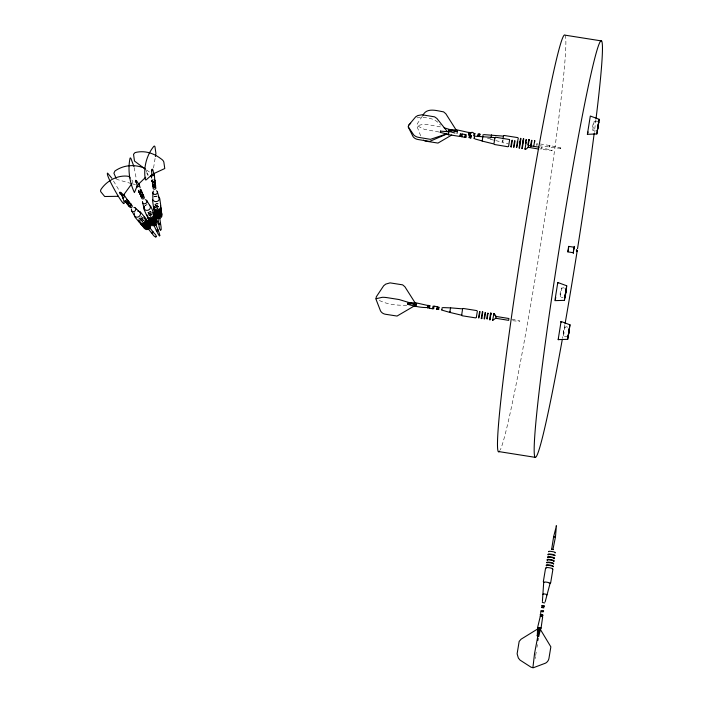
<?xml version="1.0" encoding="UTF-8"?>
<svg xmlns="http://www.w3.org/2000/svg" width="703" height="703" viewBox="0 0 703 703"><rect width="100%" height="100%" fill="white"/><g stroke="black" fill="none" stroke-linecap="round" stroke-linejoin="round"><path stroke-width="0.53" stroke-dasharray="3.52 2.64" d="M540.932 149.37L541.231 147.604L552.066 150.345L540.932 149.431L541.24 147.621M490.835 138.904L490.826 139.44L494.745 140.372M560.783 147.92L560.704 148.395L560.774 147.911L549.895 145.53L540.291 143.992M552.04 150.486L552.101 150.073M502.777 140.125L502.97 142.762L508.251 143.597M536.995 647.314L537.382 644.581M153.553 167.982L155.24 157.577M535.115 658.676L535.458 656.611M535.624 655.574L536.486 650.407M503.128 139.616L502.583 142.234L495.729 140.609M490.94 139.045L485.694 137.964M560.704 148.412L540.009 145.829M132.349 182.991L132.893 181.277L131.549 179.652M564.412 288.23C560.484 284.926 557.831 299.232 563.015 297.307M560.265 296.877L561.662 287.799M567.69 327.211C563.498 324.03 560.836 339.268 567.198 336.438M563.542 335.858L564.94 326.772M134.282 213.563L134.73 212.728M138.834 219.108L139.291 218.273M140.6 221.252L143.368 218.782M422.354 116.18L417.274 123.798L416.888 126.127L420.702 135.969M597.822 121.927C592.752 117.313 590.379 132.612 595.45 130.89M592.708 130.45L594.167 121.347M140.169 219.345L143.403 217.57M154.344 206.585L156.707 205.171L159.484 205.54M144.73 205.812L146.338 204.766M147.762 212.728L151.242 211.445M148.342 214.064L151.822 212.781M148.931 215.408L152.41 214.125M153.676 196.84L157.314 196.102M154.774 204.468L156.497 203.694L159.273 204.063M155.196 207.42L158.834 206.682M150.249 216.137L151.119 215.698M140.723 216.99L141.602 216.629M144.247 219.854L141.936 221.489A3.524 3.049 -39.4 0 1 144.124 219.837M416.914 117.84C425.166 117.032 435.289 117.647 440.473 125.169M157.129 208.123L158.096 208.035M406.782 305.225C397.037 305.524 386.571 304.531 377.942 299.706M512.698 320.726L519.754 321.403L519.833 320.92L511.916 319.153M438.918 131.997L424.401 129.37L417.037 125.732L423.18 124.352A6.854 1.178 9.4 0 1 428.417 124.73L442.09 127.19M131.206 183.545L116.566 179.318M132.252 183.808L135.398 184.608M146.505 169.977L149.959 172.384M113.499 181.005L119.448 190.882M145.881 170.372L146.707 172.261M134.124 167.551L136.312 178.957M140.31 219.424A3.524 3.049 -39.4 0 1 143.386 217.745M140.618 221.111A3.524 3.049 -39.4 0 1 143.245 218.765M139.001 219.143A3.524 3.049 -39.4 0 1 140.038 217.666M140.785 217.139A3.524 3.049 -39.4 0 1 141.628 216.796M139.739 220.039A3.524 3.049 -39.4 0 1 143.236 217.561M140.767 221.296A3.524 3.049 -39.4 0 1 143.394 218.949M134.545 213.484A3.243 2.812 -39.4 0 1 134.941 212.754M142.076 221.577A3.524 3.049 -39.4 0 1 144.273 220.021M144.967 205.83A3.243 2.759 -23.6 0 1 147.182 204.714M148.474 214.16A3.524 2.997 -23.6 0 1 151.778 212.947M148.966 215.276A3.524 2.997 -23.6 0 1 152.27 214.064M147.894 212.824A3.524 2.997 -23.6 0 1 151.198 211.612M147.85 214.643A3.524 2.997 -23.6 0 1 151.681 212.728M149.062 215.505A3.524 2.997 -23.6 0 1 152.366 214.283M150.249 216.041A3.524 2.997 -23.6 0 1 151.075 215.628M150.345 216.26A3.524 2.997 -23.6 0 1 151.171 215.856M153.948 196.884A3.243 2.742 -8.2 0 1 157.121 196.234M154.502 206.664A3.524 2.97 -8.2 0 1 159.379 205.68M155.284 207.288A3.524 2.97 -8.2 0 1 158.737 206.594M154.458 206.418A3.524 2.97 -8.2 0 1 159.344 205.434M154.897 204.582A3.524 2.97 -8.2 0 1 159.168 204.204M155.319 207.534A3.524 2.97 -8.2 0 1 158.773 206.84M156.259 208.308A3.524 2.97 -8.2 0 1 158.052 207.947M157.164 208.273A3.524 2.97 -8.2 0 1 158.087 208.193M565.001 35.15A211.023 9.042 -81 0 1 542.241 234.398A211.023 9.042 -81 0 1 500.316 449.885M595.933 119.492A211.023 9.042 -81 0 1 594.299 132.489M564.922 324.601A211.023 9.042 -81 0 1 562.523 338.178M549.641 146.962L549.904 145.547L549.641 146.962"/><path stroke-width="1.05" d="M152.832 192.429L152.832 198.808A3.243 2.742 -8.2 0 0 157.077 201.445A3.243 2.742 -8.2 0 0 158.509 196.981M155.75 224.617C162.455 239.213 159.959 239.644 154.001 225.259M557.874 283.291L557.795 282.483L554.895 300.638L564.421 300.357L566.284 288.564L564.843 297.597L565.423 294.97M564.421 300.357L566.662 285.761L557.795 282.483M566.741 285.84L565.66 294.302M408.004 304.337L408.074 303.555L407.977 304.381C413.97 306.183 422.099 307.94 427.705 307.475M408.267 302.562L416.659 302.975L428.004 305.541M428.479 305.418L428.048 308.028L428.171 307.554M432.74 308.274L432.626 308.758L429.419 308.248L429.849 305.506L429.805 306.095M433.057 306.139L432.626 308.758M436.862 308.925L436.748 309.408L437.169 306.666L433.962 306.156L433.927 306.745M437.635 306.868L437.204 309.478L437.319 308.995M442.213 307.589L441.783 310.199L441.897 309.724M449.217 129.668L457.609 130.002L468.954 132.559M468.989 135.038L469.428 132.445M473.558 135.758C475.175 133.491 472.214 130.907 470.755 133.122M477.697 136.426L478.11 134.009M478.137 136.487L478.585 133.886M477.337 311.192L476.309 317.607M483.163 134.616L482.768 136.637M479.622 311.552L478.497 317.844M480.079 311.622L478.954 317.914M485.114 312.422L484.086 318.837M485.571 312.492L484.543 318.916M493.814 313.793L492.68 320.366L495.896 318.125M493.787 313.468L496.133 316.675M503.594 136.145L484.068 134.633M518.287 138.21L517.522 141.646M521.028 138.64L520.273 142.076M526.064 139.44L525.449 141.962M526.521 139.51L525.765 142.946M531.556 140.31L530.431 146.602M532.013 140.38L530.888 146.672M561.143 322.308L561.073 321.464L558.164 339.611L567.69 339.347L570.01 324.83L561.073 321.464M573.376 252.737L567.883 251.867L568.375 247.957L568.727 246.384L574.219 247.254L574.202 247.895M568.753 246.419L568.56 248.203M573.305 253.458L573.446 251.56M542.4 601.496L543.709 582.277M159.326 235.76L159.792 235.54M416.633 303.38L416.167 306.288M460.342 133.728L459.894 136.461L448.417 134.624M448.989 131.399L448.382 135.029M457.012 133.456L457.583 130.407M459.894 136.452L459.964 135.899M460.799 133.922L460.351 136.54L460.421 135.978M461.73 136.769L462.17 134.036L465.377 134.563L464.929 137.296L461.73 136.769L461.836 135.89M462.179 134.045L462.108 134.598M464.92 137.287L464.991 136.733M450.57 308.389L450.605 307.879L443.118 307.606M465.904 136.883L465.843 137.445L466.291 134.712M470.878 138.166L471.326 135.556L471.221 136.048M479.059 136.523L479.49 133.904L479.455 134.493M479.516 136.593L479.947 133.983L479.912 134.563M482.873 136.663L482.161 141.083L493.91 143.957L494.965 137.603L475.439 136.224M491.52 135.415L491.555 134.906L491.046 137.349M487.82 313.345C487.838 310.998 486.3 320.489 486.933 318.863M488.277 313.415C488.295 311.069 486.757 320.559 487.39 318.934M491.063 313.362L490.94 314.522M510.8 146.742L511.863 140.319M512.39 140.213L511.248 147.103L511.318 146.347M513.542 147.199L514.605 140.776M513.998 147.27L515.062 140.855M519.034 148.105L520.097 141.681M519.491 148.184L520.624 141.575M520.528 139.062L520.58 138.298L519.816 142.006M521.775 148.561L523.085 140.978M522.232 148.632L523.296 142.217M539.096 147.243L528.428 145.459C529.113 147.279 524.675 150.785 525.036 148.614M528.77 140.363L528.788 139.554L527.812 145.003M529.227 140.442L529.245 139.625L528.269 145.073M536.811 145.099L537.083 143.702M573.349 252.482L573.534 250.918M151.54 232.227C154.713 239.53 159.941 237.552 152.393 231.595M496.116 316.508L495.843 318.274L508.664 320.348L508.937 318.512L496.133 316.464L493.814 313.512M429.348 306.025C429.542 304.03 428.645 309.373 429.085 307.694M438.505 307.475C438.654 305.462 437.767 311.394 438.294 308.837M438.962 307.545C439.111 305.533 438.224 311.464 438.751 308.916M474.877 133.772C475.052 131.804 474.191 137.094 474.604 135.442M490.483 314.452L490.58 312.967L489.578 319.707M533.682 146.619L534.737 140.495L534.64 141.98M574.263 247.904L574.395 246.375L573.446 251.235M537.892 640.407L538.146 638.315M538.41 636.233L538.665 634.141M538.92 632.059L539.175 629.967M440.596 131.013L440.342 132.384M516.345 147.173C516.178 149.335 517.751 139.906 517.259 141.663M516.802 147.252C516.626 149.405 518.199 140.055 517.716 141.742M440.447 131.848L440.368 132.419L448.523 134.361M461.335 136.127C461.115 137.955 462.038 132.217 461.555 134.765M469.112 137.419C468.901 139.229 469.806 133.544 469.332 136.048M469.569 137.489C469.358 139.308 470.263 133.623 469.789 136.127M470.799 136.031C471.036 134.22 470.184 140.029 470.527 137.331M474.138 138.245C473.927 140.064 474.841 134.378 474.367 136.883M569.079 331.667L569.518 327.501L568.112 336.579L568.885 332.853M449.129 130.424L449.006 131.092M522.557 142.437L523.322 138.728M522.812 142.771L522.953 141.865L522.751 142.568M523.014 142.507L523.779 138.799M573.586 250.294L574.052 247.614M538.56 636.189L541.011 627.946L539.412 627.533L538.103 636.136L538.445 634.15M155.416 156.541L155.917 153.421L155.02 147.155A6.854 1.617 -75.7 0 0 153.772 146.409C146.356 155.442 143.227 168.386 145.416 179.836L146.11 179.915L152.533 174.23M449.076 130.503L448.901 131.725M576.504 250.743L576.486 249.776L576.495 250.681M543.322 581.759L545.563 568.235M541.038 628.271L542.681 616.803L540.317 616.259L537.602 627.568L537.303 635.925M540.651 614.809L540.792 611.355L543.111 611.962M550.651 582.91L552.892 569.395M551.653 549.386L553.63 536.688L556.389 525.958L555.458 536.995L552.91 549.649M408.153 303.081L408.056 304.065M503.032 138.465L503.568 135.846M568.349 249.618L567.883 251.867M465.219 135.371L465.377 134.563M440.315 132.559L440.579 131.136L448.945 131.786M429.595 307.466L429.419 308.248M433.716 308.116L433.54 308.898L433.962 306.156M470.544 134.484L470.369 135.275L470.808 132.551M156.391 229.986L156.382 230.698L157.481 231.067L158.131 230.399L157.859 229.617M555.44 299.091L555.774 297.474M470.035 134.721L470.351 132.48M450.069 311.614L449.876 312.422L442.697 310.348M494.815 138.175L494.965 137.603M509.482 140.38L509.631 139.73L508.559 146.435M525.949 143.096L526.099 142.454L524.974 149.37M539.219 628.895L534.544 653.562L532.883 667.85M588.06 131.962L587.392 134.326L596.838 133.948L599.184 119.308L590.318 116.03L587.392 134.326M461.792 314.654L461.634 315.216L449.876 312.422L450.096 310.322L450.579 307.852L462.653 308.863M481.441 317.993L481.274 318.6L482.372 311.71M481.898 318.064L481.731 318.67L482.829 311.781M490.14 319.364L489.965 319.97L491.072 313.081M492.882 319.803L492.715 320.41M574.087 247.737L574.219 247.254M550.115 583.288L545.141 601.935M482.196 140.943L474.991 138.957M137.498 185.188L134.405 192.596C129.51 182.139 127.709 169.783 129.985 158.421A6.854 1.169 82.7 0 1 131.048 158.764L133.93 166.514M449.217 129.589L448.953 131.364L454.99 133.052M468.963 132.243L468.541 134.985M428.03 305.234L427.591 307.958M462.618 308.819L461.634 315.216M558.252 339.725L558.437 339.215M569.94 324.733L567.69 339.347M152.191 169.08L151.584 170.592L151.918 175.776M159.985 223.246L160.46 224.398L158.94 224.538L157.894 218.053M160.618 223.993C162.701 235.127 158.096 228.598 159.142 223.343M160.258 229.899L160.776 229.89M422.916 115.336C426.651 107.19 436.888 110.784 443.584 111.865L445.834 113.763L456.133 129.985M599.184 119.308L596.838 133.948M123.324 195.364L131.698 183.878M551.53 549.289L553.358 549.579M540.229 614.571L542.98 615.002L542.312 615.107M410.693 123.253L408.548 125.477L408.338 126.962L413.733 134.932A6.854 4.297 10.4 0 0 418.795 137.401L430.438 139.335L446.625 133.895M138.245 184.423L145.697 177.244M538.516 628.447L521.09 639.194L519.157 641.417L517.118 653.816L518.357 658.043L520.044 660.099L531.204 667.288L533.559 667.665L545.572 663.131A6.854 6.749 -4.9 0 0 548.964 658.324L550.853 646.848L540.519 629.686M451.765 135.011L437.987 143.078L426.334 141.259A6.854 6.74 -5.3 0 1 423.514 140.143M415.411 305.304L397.037 316.06L385.385 314.241A6.854 6.74 -5.3 0 1 380.516 310.911L375.938 299.1L376.325 296.78L383.662 285.769L385.745 284.109L390.051 282.878L402.634 284.847L404.884 286.745L415.183 302.958M120.064 193.088L120.872 192.648L124.326 195.425L127.419 199.854M153.482 173.755L164.766 168.535L163.878 162.296A6.854 3.287 21.9 0 0 161.057 158.843C153.553 153.069 144.387 150.117 135.02 152.613L133.526 154.291L134.493 161.04L143.913 168.166M446.642 134.106L429.656 141.435L418.013 139.51A6.854 5.334 8 0 1 413.092 136.672L408.294 127.094L408.628 125.266L415.71 116.812L417.758 115.573L422.02 114.774L434.603 116.847L436.879 118.447L447.336 131.602M135.749 181.198L136.654 181.084L139.317 184.986M546.609 595.046C548.621 594.51 542.11 593.244 543.006 594.395M544.605 602.946L542.303 602.471M543.858 607.454L541.697 607.058M543.788 607.902L541.618 607.506M542.365 616.469L540.203 616.074M118.447 196.304L104.694 196.506L100.951 191.972A6.854 3.33 -25.3 0 1 101.487 188.694C107.436 180.302 118.579 174.555 128.842 176.391L130.196 178.017M543.806 606.091C546.108 605.854 540.027 604.94 542.435 605.872M543.727 606.54C546.038 606.311 539.948 605.397 542.356 606.329M542.98 611.048L543.647 610.951L540.959 610.582M542.233 615.556L542.901 615.45L540.212 615.09M556.521 526.055L556.073 525.967M555.115 537.03L553.63 536.688L554.298 536.925M539.412 627.533L537.602 627.568L538.164 627.884M457.284 131.479L449.059 130.336L451.15 131.03M416.334 304.452L408.109 303.309L410.201 304.004M601.61 40.941L565.001 35.15A211.023 9.042 -81 0 0 521.986 246.823A211.023 9.042 -81 0 0 499.648 451.062M504.095 135.459L517.83 137.63M576.548 250.488L577.462 250.637M576.601 251.085L577.515 251.235M576.39 251.331L577.471 251.481M463.145 308.441L476.88 310.612M462.02 315.744L475.755 317.914M498.383 451.519L534.992 457.31M495.474 137.208L509.2 139.475M494.288 144.484L508.014 146.76M528.129 147.279L538.797 149.071M445.386 133.851L447.407 134.37M151.892 169.836L152.762 170.056L154.273 174.713M444.12 127.797L456.273 131.487M415.324 304.461L399.119 299.548L387.467 297.703A6.854 1.178 9.4 0 0 382.23 297.325L376.087 298.705M135.31 208L139.827 212.034M122.014 194.845L119.721 192.358L123.403 197.771M140.319 211.902L144.721 217.271M111.874 178.307L108.139 173.755A6.854 0.729 61.3 0 0 107.401 173.72C106.522 177.543 132.269 222.482 121.61 194.476M134.783 216.849L139.194 222.21M149.634 227.64L152.999 231.744M148.263 228.888L151.672 233.08L152.516 233.291L153.245 232.113M156.154 236.647L155.714 236.911M146.663 200.478L149.976 205.777M131.558 210.654L134.572 215.751M150.837 206.48L153.764 213.167M143.887 209.037L146.813 215.733M147.112 173.202L147.938 175.091M116.188 178.448L113.904 173.202L114.923 171.022C122.92 165.398 132.586 164.274 141.839 167.182A6.854 3.392 -1.6 0 1 145.345 169.186M137.551 186.831L135.732 180.399M160.574 223.809L159.73 217.904M157.41 192.016L159.238 198.228M150.943 175.469L151.655 177.982M139.247 184.581L140.178 187.859M142.551 202.534L144.22 208.659M159.73 198.387L160.794 205.768M154.774 180.144L154.37 174.3M152.463 199.854L153.526 207.244M133.842 207.403A2.32 2.012 -39.4 0 1 135.732 209.687A2.32 2.012 -39.4 0 1 132.946 211.656A2.32 2.012 -39.4 0 1 131.54 209.037M123.368 194.643A1.854 1.608 -39.4 0 1 122.498 198.018M120.389 192.262A0.931 0.8 -39.4 0 1 119.958 193.94M119.519 192.499A0.931 0.8 -39.4 0 1 119.941 192.271M131.092 205.039A1.388 1.204 -39.4 0 1 132.226 206.41A1.388 1.204 -39.4 0 1 130.556 207.596A1.388 1.204 -39.4 0 1 129.712 206.023M130.398 203.826A1.388 1.204 -39.4 0 1 131.136 205.381A1.388 1.204 -39.4 0 1 129.422 206.322A1.388 1.204 -39.4 0 1 128.684 204.766M149.581 223.607A3.524 3.049 -39.4 0 1 147.823 228.071A3.524 3.049 -39.4 0 1 143.438 226.972A3.524 3.049 -39.4 0 0 147.191 226.568A3.524 3.049 -39.4 0 0 148.79 223.132M147.753 222.13A3.524 3.049 -39.4 0 1 149.141 222.939M149.396 223.51A3.524 3.049 -39.4 0 1 149.098 228.897A3.524 3.049 -39.4 0 1 144.089 227.271M144.229 217.833A3.524 3.049 -39.4 0 1 145.372 222.921A3.524 3.049 -39.4 0 1 139.915 222.675M126.874 199.538A1.388 1.204 -39.4 0 1 127.647 200.979A1.388 1.204 -39.4 0 1 126.109 202.06A1.388 1.204 -39.4 0 1 125.072 200.803M147.63 221.366A3.524 3.049 -39.4 0 1 147.692 226.463A3.524 3.049 -39.4 0 1 142.56 225.9M142.322 225.118A3.524 3.049 -39.4 0 1 142.314 224.283M126.786 200.267A1.388 1.204 -39.4 0 1 128.289 201.243A1.388 1.204 -39.4 0 1 126.927 202.772A1.388 1.204 -39.4 0 1 125.661 201.524M126.979 200.03A1.388 1.204 -39.4 0 1 128.131 201.286A1.388 1.204 -39.4 0 1 126.663 202.605A1.388 1.204 -39.4 0 1 125.512 201.348M128.157 201.462A1.388 1.204 -39.4 0 1 129.264 202.947A1.388 1.204 -39.4 0 1 127.401 203.967A1.388 1.204 -39.4 0 1 126.944 202.13M146.795 220.206A3.524 3.049 -39.4 0 1 145.038 224.67A3.524 3.049 -39.4 0 1 140.644 223.572M144.959 218.73A3.524 3.049 -39.4 0 1 146.347 219.538M145.873 219.222A3.524 3.049 -39.4 0 1 145.574 224.6A3.524 3.049 -39.4 0 1 140.556 222.974M144.106 217.069A3.524 3.049 -39.4 0 1 143.421 222.702A3.524 3.049 -39.4 0 1 138.79 219.986M144.844 217.965A3.524 3.049 -39.4 0 1 144.906 223.062A3.524 3.049 -39.4 0 1 139.765 222.5M139.528 221.717A3.524 3.049 -39.4 0 1 139.519 220.883M137.77 211.199A3.243 2.812 -39.4 0 1 140.459 214.134A3.243 2.812 -39.4 0 1 137.032 217.192A3.243 2.812 -39.4 0 1 134.343 214.257M148.992 222.763A3.524 3.049 -39.4 0 1 149.036 226.674A3.524 3.049 -39.4 0 1 145.126 228.264M144.361 227.957A3.524 3.049 -39.4 0 1 143.289 226.788M147.604 221.955A3.524 3.049 -39.4 0 1 148.368 222.262M142.858 226.384A3.524 3.049 -39.4 0 1 142.173 224.942M147.489 221.19A3.524 3.049 -39.4 0 1 148.553 222.35M148.052 222.236A3.524 3.049 -39.4 0 1 145.222 226.261A3.524 3.049 -39.4 0 1 141.444 224.046M146.751 220.294A3.524 3.049 -39.4 0 1 147.823 221.454M146.602 220.109A3.524 3.049 -39.4 0 1 147.911 222.051M147.92 222.895A3.524 3.049 -39.4 0 1 144.642 226.173A3.524 3.049 -39.4 0 1 141.294 223.87M128.447 201.823A1.388 1.204 -39.4 0 1 129.616 202.965A1.388 1.204 -39.4 0 1 128.368 204.362A1.388 1.204 -39.4 0 1 126.988 203.466M129.809 203.114A1.388 1.204 -39.4 0 1 130.582 204.555A1.388 1.204 -39.4 0 1 129.053 205.636A1.388 1.204 -39.4 0 1 128.008 204.388M129.624 203.255A1.388 1.204 -39.4 0 1 130.758 204.626A1.388 1.204 -39.4 0 1 129.088 205.803A1.388 1.204 -39.4 0 1 128.245 204.23M130.556 203.773A1.388 1.204 -39.4 0 1 130.283 205.997A1.388 1.204 -39.4 0 1 128.456 204.924M127.023 199.714A1.388 1.204 -39.4 0 1 127.753 201.269A1.388 1.204 -39.4 0 1 126.039 202.209A1.388 1.204 -39.4 0 1 125.301 200.654M138.755 183.914A1.854 1.582 -23.6 0 1 136.637 186.726M136.619 180.882A0.931 0.791 -23.6 0 1 135.319 181.954M135.494 180.451A0.931 0.791 -23.6 0 1 135.969 180.399M143.623 196.585A1.388 1.186 -23.6 0 1 144.22 198.07A1.388 1.186 -23.6 0 1 142.542 198.905A1.388 1.186 -23.6 0 1 141.646 197.569M142.252 194.942A1.388 1.186 -23.6 0 1 143.64 195.873A1.388 1.186 -23.6 0 1 142.56 197.315A1.388 1.186 -23.6 0 1 140.987 196.638M140.925 196.33A1.388 1.186 -23.6 0 1 140.969 196.005M155.688 218.897A3.524 2.997 -23.6 0 1 154.282 224.204A3.524 2.997 -23.6 0 1 149.967 221.006M156.277 220.232A3.524 2.997 -23.6 0 1 154.871 225.549A3.524 2.997 -23.6 0 1 150.547 222.341M155.591 218.677A3.524 2.997 -23.6 0 1 154.185 223.985A3.524 2.997 -23.6 0 1 149.871 220.777M155.099 217.561A3.524 2.997 -23.6 0 1 153.702 222.869A3.524 2.997 -23.6 0 1 149.379 219.661M152.621 213.15A3.524 2.997 -23.6 0 1 152.771 218.44A3.524 2.997 -23.6 0 1 147.525 216.454M140.266 189.59A1.388 1.186 -23.6 0 1 141.233 191.049A1.388 1.186 -23.6 0 1 139.405 191.963A1.388 1.186 -23.6 0 1 138.755 190.346M145.257 199.714A2.32 1.977 -23.6 0 1 146.927 201.972A2.32 1.977 -23.6 0 1 144.194 203.747A2.32 1.977 -23.6 0 1 142.524 201.489M140.987 190.557A1.388 1.186 -23.6 0 1 141.584 192.042A1.388 1.186 -23.6 0 1 139.906 192.886A1.388 1.186 -23.6 0 1 139.018 191.55M140.89 190.337A1.388 1.186 -23.6 0 1 140.952 192.429A1.388 1.186 -23.6 0 1 138.878 191.638M141.672 192.121A1.388 1.186 -23.6 0 1 142.27 193.606A1.388 1.186 -23.6 0 1 140.582 194.45A1.388 1.186 -23.6 0 1 139.695 193.105M154.396 215.223A3.524 2.997 -23.6 0 1 152.437 219.969A3.524 2.997 -23.6 0 1 148.017 217.57M154.493 215.443A3.524 2.997 -23.6 0 1 152.533 220.188A3.524 2.997 -23.6 0 1 148.113 217.789M152.762 212.201A3.524 2.997 -23.6 0 1 151.786 217.332A3.524 2.997 -23.6 0 1 146.945 215.118M154.221 216.155A3.524 2.997 -23.6 0 1 150.512 218.879A3.524 2.997 -23.6 0 1 147.428 216.234M153.816 213.879A3.524 2.997 -23.6 0 1 154.177 214.573M149.449 205.258A3.243 2.759 -23.6 0 1 149.748 209.037A3.243 2.759 -23.6 0 1 145.512 210.074A3.243 2.759 -23.6 0 1 144.475 206.48M155.003 217.332A3.524 2.997 -23.6 0 1 153.606 222.649A3.524 2.997 -23.6 0 1 149.282 219.441M154.985 216.559A3.524 2.997 -23.6 0 1 152.577 221.445A3.524 2.997 -23.6 0 1 148.693 218.106M155.082 216.779A3.524 2.997 -23.6 0 1 153.535 221.348A3.524 2.997 -23.6 0 1 148.843 219.907M141.531 192.49A1.388 1.186 -23.6 0 1 142.463 194.054A1.388 1.186 -23.6 0 1 140.459 194.784A1.388 1.186 -23.6 0 1 140.231 192.965M142.217 194.046A1.388 1.186 -23.6 0 1 143.148 195.61A1.388 1.186 -23.6 0 1 141.145 196.348A1.388 1.186 -23.6 0 1 140.916 194.529M142.507 194.722A1.388 1.186 -23.6 0 1 143.482 196.181A1.388 1.186 -23.6 0 1 141.646 197.095A1.388 1.186 -23.6 0 1 140.995 195.478M142.314 194.274A1.388 1.186 -23.6 0 1 143.245 195.838A1.388 1.186 -23.6 0 1 141.241 196.576A1.388 1.186 -23.6 0 1 141.013 194.757M140.363 189.81A1.388 1.186 -23.6 0 1 141.338 191.269A1.388 1.186 -23.6 0 1 139.502 192.191A1.388 1.186 -23.6 0 1 138.851 190.566M154.194 173.509A1.854 1.564 -8.2 0 1 151.127 175.346M152.815 169.854A0.931 0.782 -8.2 0 1 151.373 170.504M155.758 187.481A1.388 1.178 -8.2 0 1 155.214 189.028A1.388 1.178 -8.2 0 1 153.377 188.782A1.388 1.178 -8.2 0 1 153.597 187.191M154.959 186.91A1.388 1.178 -8.2 0 1 155.556 187.235M155.038 185.32A1.388 1.178 -8.2 0 1 155.468 186.849A1.388 1.178 -8.2 0 1 153.693 187.42A1.388 1.178 -8.2 0 1 152.946 185.987M161.418 212.701A3.524 2.97 -8.2 0 1 160.179 216.542A3.524 2.97 -8.2 0 1 155.591 216.19M154.801 214.828A3.524 2.97 -8.2 0 1 154.932 213.29M161.119 213.554A3.524 2.97 -8.2 0 1 160.389 218.018A3.524 2.97 -8.2 0 1 155.301 217.034M161.382 212.455A3.524 2.97 -8.2 0 1 160.143 216.296A3.524 2.97 -8.2 0 1 155.556 215.944M154.765 214.582A3.524 2.97 -8.2 0 1 154.897 213.044M161.198 211.225A3.524 2.97 -8.2 0 1 158.702 215.557A3.524 2.97 -8.2 0 1 154.537 212.578M160.565 206.796A3.524 2.97 -8.2 0 1 157.604 211.199A3.524 2.97 -8.2 0 1 154.089 207.376M154.185 179.414A1.388 1.178 -8.2 0 1 154.555 181.031A1.388 1.178 -8.2 0 1 152.63 181.427A1.388 1.178 -8.2 0 1 152.261 179.801M156.444 190.794A2.32 1.96 -8.2 0 1 156.936 193.641A2.32 1.96 -8.2 0 1 153.526 193.949A2.32 1.96 -8.2 0 1 153.632 191.049M154.326 180.399A1.388 1.178 -8.2 0 1 154.765 181.928A1.388 1.178 -8.2 0 1 152.982 182.499A1.388 1.178 -8.2 0 1 152.243 181.066M154.291 180.153A1.388 1.178 -8.2 0 1 154.73 181.682A1.388 1.178 -8.2 0 1 152.946 182.253A1.388 1.178 -8.2 0 0 152.674 183.861A1.388 1.178 -8.2 0 0 154.511 184.107A1.388 1.178 -8.2 0 0 155.047 182.56M152.946 182.253A1.388 1.178 -8.2 0 1 152.208 180.82M154.256 181.989A1.388 1.178 -8.2 0 1 154.845 182.314M160.741 208.026A3.524 2.97 -8.2 0 1 157.78 212.429A3.524 2.97 -8.2 0 1 154.265 208.606M160.776 208.273A3.524 2.97 -8.2 0 1 159.142 212.324A3.524 2.97 -8.2 0 1 154.449 211.128M154.168 210.399A3.524 2.97 -8.2 0 1 154.3 208.853M160.512 207.596A3.524 2.97 -8.2 0 1 156.479 209.696A3.524 2.97 -8.2 0 1 153.685 206.673M160.644 206.049A3.524 2.97 -8.2 0 1 160.697 206.823M160.53 206.55A3.524 2.97 -8.2 0 1 158.026 210.882A3.524 2.97 -8.2 0 1 153.86 207.903M161.453 211.708A3.524 2.97 -8.2 0 1 158.21 215.382A3.524 2.97 -8.2 0 1 154.502 212.332M161.295 211.005A3.524 2.97 -8.2 0 1 157.999 213.905A3.524 2.97 -8.2 0 1 154.344 211.629M160.451 208.879A3.524 2.97 -8.2 0 1 161.242 210.232M161.33 211.252A3.524 2.97 -8.2 0 1 158.034 214.151A3.524 2.97 -8.2 0 1 154.379 211.875M160.486 209.125A3.524 2.97 -8.2 0 1 161.277 210.478M154.915 182.806A1.388 1.178 -8.2 0 1 154.774 184.467A1.388 1.178 -8.2 0 1 152.823 184.432A1.388 1.178 -8.2 0 1 152.964 182.762M155.003 185.074A1.388 1.178 -8.2 0 1 155.433 186.603A1.388 1.178 -8.2 0 1 153.658 187.174A1.388 1.178 -8.2 0 1 152.911 185.741M154.932 184.581A1.388 1.178 -8.2 0 1 155.363 186.11A1.388 1.178 -8.2 0 1 153.588 186.682A1.388 1.178 -8.2 0 1 152.841 185.249M154.897 184.335A1.388 1.178 -8.2 0 1 155.266 185.952A1.388 1.178 -8.2 0 1 153.333 186.348A1.388 1.178 -8.2 0 1 152.973 184.722M154.221 179.66A1.388 1.178 -8.2 0 1 154.66 181.189A1.388 1.178 -8.2 0 1 152.876 181.761A1.388 1.178 -8.2 0 1 152.138 180.328M562.33 339.241A211.023 9.042 -81 0 1 535.932 421.659A211.023 9.042 -81 0 1 583.868 107.91A211.023 9.042 -81 0 1 596.065 118.42M594.167 133.517A211.023 9.042 -81 0 1 577.506 248.792M577.181 250.892A211.023 9.042 -81 0 1 565.107 323.538M548.041 557.831A3.524 0.606 9.4 0 1 550.519 557.303A3.524 0.606 9.4 0 1 554.395 558.683M548.112 557.382A3.524 0.606 9.4 0 1 549.061 556.723A3.524 0.606 9.4 0 1 553.727 557.567A3.524 0.606 9.4 0 1 553.595 558.375M548.129 554.922A3.524 0.606 9.4 0 1 550.519 554.544A3.524 0.606 9.4 0 1 554.816 555.66M546.767 565.493A3.524 0.606 9.4 0 1 549.702 565.036A3.524 0.606 9.4 0 1 552.786 566.442M546.319 568.2A3.524 0.606 9.4 0 1 549.254 567.743A3.524 0.606 9.4 0 1 552.338 569.149M546.688 565.941A3.524 0.606 9.4 0 1 549.175 565.423A3.524 0.606 9.4 0 1 553.05 566.803M543.832 582.444A3.243 0.554 9.4 0 1 547.69 582.365A3.243 0.554 9.4 0 1 549.21 583.552M546.749 562.708A3.524 0.606 9.4 0 1 550.976 562.945A3.524 0.606 9.4 0 1 553.498 564.096M548.56 554.676A3.524 0.606 9.4 0 1 551.038 554.149A3.524 0.606 9.4 0 1 554.913 555.528M548.648 551.767A3.524 0.606 9.4 0 1 552.4 551.591A3.524 0.606 9.4 0 1 555.027 552.918M547.215 562.787A3.524 0.606 9.4 0 1 549.693 562.268A3.524 0.606 9.4 0 1 553.569 563.648M547.611 559.465A3.524 0.606 9.4 0 1 552.338 559.983A3.524 0.606 9.4 0 1 553.683 561.038M547.303 559.878A3.524 0.606 9.4 0 1 547.277 559.553M547.54 559.913A3.524 0.606 9.4 0 1 552.268 560.432A3.524 0.606 9.4 0 1 553.613 561.486M547.233 560.326A3.524 0.606 9.4 0 1 547.198 560.01M597.295 130.459L597.286 131.18L598.736 122.076L597.295 130.459M537.206 635.784L539.008 636.118L537.294 635.767"/></g></svg>
